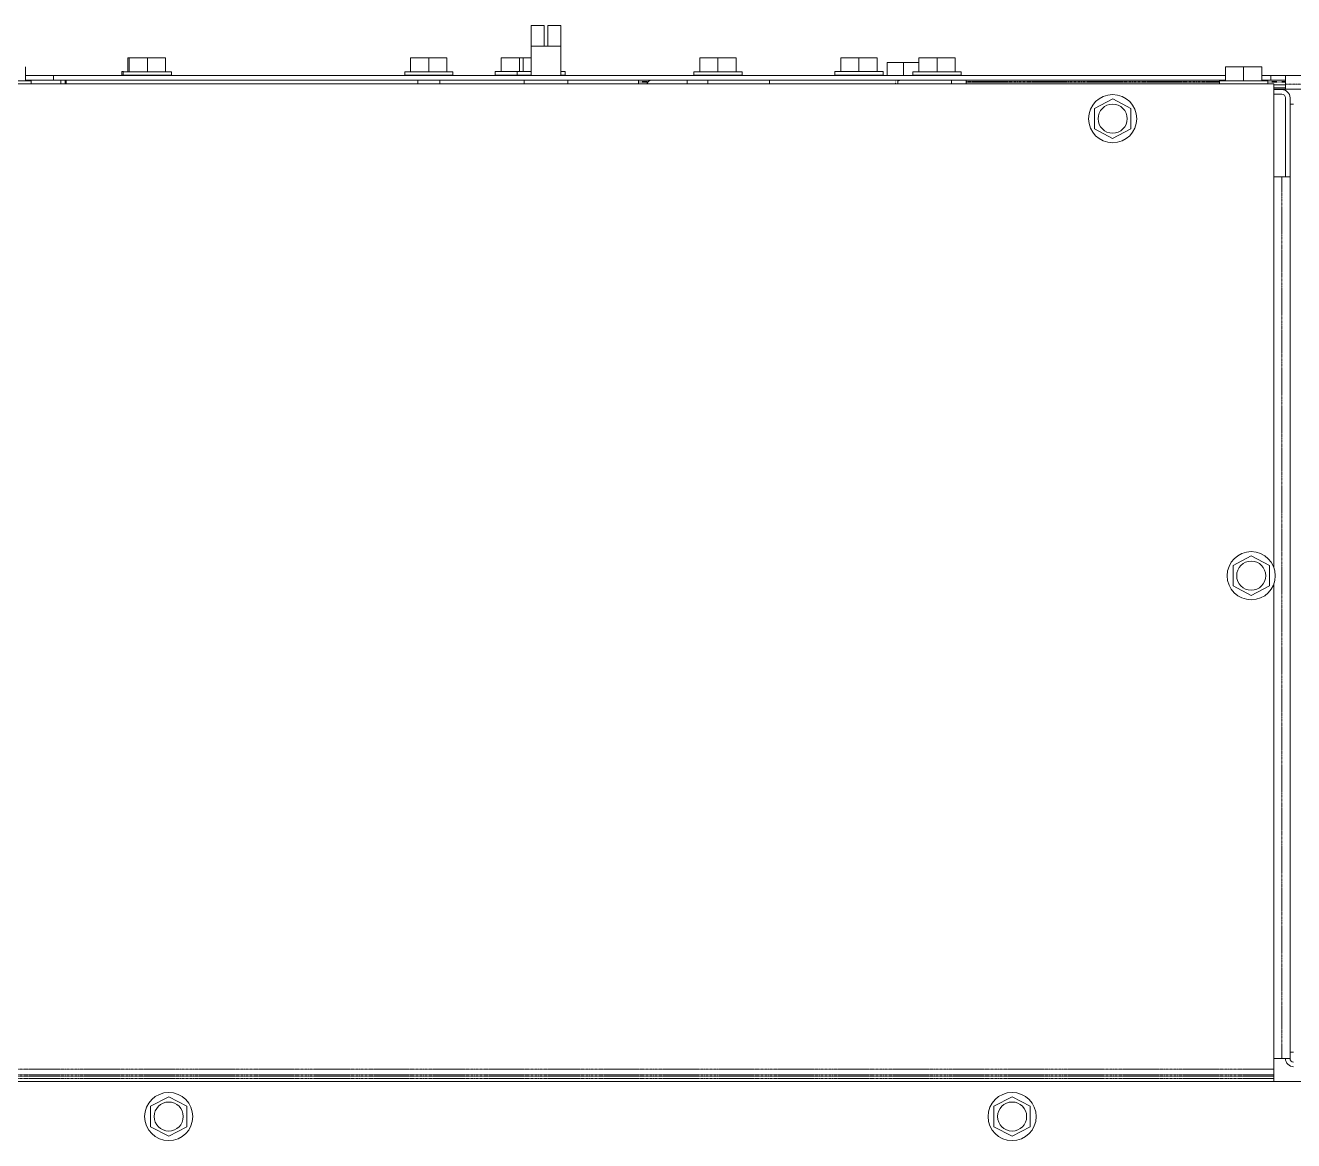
# Model space of a CAD drawing. Header units: millimetres. Extents: x 60499 to 556746, y 248297 to 497145.
# Drawn here: x 336745 to 345901, y 489093 to 497145 of the extents above; entities that cross this region are included whole.
import ezdxf

# ---------------------------------------------------------------- set-up
doc = ezdxf.new("R2010")
doc.units = ezdxf.units.MM
doc.linetypes.add('PHANTOM', pattern=[20, 10, -2, 2, -2, 2, -2])

msp = doc.modelspace()

# ---------------------------------------------------------------- linework, layer by layer
at = {"color": 7, "lineweight": 13, "ltscale": 0.002788}
for p, q in [((340490.8, 497144.9), (340397.1, 497144.9)), ((340611.3, 497144.9), (340517.6, 497144.9))]:
    msp.add_line(p, q, dxfattribs=at)
at = {"color": 7, "lineweight": 13, "ltscale": 0.004472}
for p, q in [((340397.1, 497144.9), (340397.1, 496994.7)), ((340490.8, 497144.9), (340490.8, 496994.7)), ((340517.6, 497144.9), (340517.6, 496994.7)), ((340611.3, 497144.9), (340611.3, 496994.7))]:
    msp.add_line(p, q, dxfattribs=at)
at = {"color": 7, "lineweight": 13, "ltscale": 0.006375}
msp.add_line((340397.1, 496994.7), (340611.3, 496994.7), dxfattribs=at)
at = {"color": 7, "lineweight": 13, "ltscale": 0.00632}
for p, q in [((340397.1, 496994.7), (340397.1, 496782.4)), ((340611.3, 496994.7), (340611.3, 496782.4))]:
    msp.add_line(p, q, dxfattribs=at)
at = {"color": 7, "lineweight": 13, "ltscale": 0.003}
for p, q in [((336744.7, 496744.9), (336744.7, 496845.7)), ((337483.8, 496810.7), (337483.8, 496911.5)), ((337483.8, 496810.7), (337483.8, 496911.5)), ((337494.6, 496810.5), (337494.6, 496911.3)), ((337494.7, 496810.5), (337494.7, 496911.3)), ((337625.7, 496810.5), (337625.7, 496911.3)), ((337756.7, 496810.5), (337756.7, 496911.3)), ((339526.1, 496810.5), (339526.1, 496911.3)), ((339657.1, 496810.5), (339657.1, 496911.3)), ((339788.1, 496810.5), (339788.1, 496911.3)), ((340180.5, 496810.7), (340180.5, 496911.5)), ((340311.5, 496810.7), (340311.5, 496911.5)), ((340337.5, 496810.7), (340337.5, 496911.5)), ((341613.7, 496810.5), (341613.7, 496911.3)), ((341613.8, 496810.5), (341613.8, 496911.3)), ((341744.8, 496810.5), (341744.8, 496911.3)), ((341875.8, 496810.5), (341875.8, 496911.3)), ((342631.8, 496810.7), (342631.8, 496911.5)), ((342631.8, 496810.7), (342631.8, 496911.5)), ((342762.9, 496810.7), (342762.9, 496911.5)), ((342893.9, 496810.7), (342893.9, 496911.5)), ((343195.6, 496810.5), (343195.6, 496911.3)), ((343195.7, 496810.5), (343195.7, 496911.3)), ((343326.7, 496810.5), (343326.7, 496911.3)), ((343457.7, 496810.5), (343457.7, 496911.3)), ((345408.9, 496744.9), (345408.9, 496845.7)), ((345539.9, 496744.9), (345539.9, 496845.7)), ((345671, 496744.9), (345671, 496845.7)), ((345671, 496744.9), (345671, 496845.7))]:
    msp.add_line(p, q, dxfattribs=at)
at = {"color": 7, "lineweight": 13, "ltscale": 0.000321035}
msp.add_line((337483.8, 496911.5), (337494.6, 496911.5), dxfattribs=at)
at = {"color": 7, "lineweight": 13, "ltscale": 2.25277e-06}
for p, q in [((337483.8, 496911.5), (337483.8, 496911.5)), ((337494.6, 496911.3), (337494.7, 496911.3)), ((341613.7, 496911.3), (341613.8, 496911.3))]:
    msp.add_line(p, q, dxfattribs=at)
at = {"color": 7, "lineweight": 13, "ltscale": 0.003901}
for p, q in [((337494.7, 496911.3), (337625.7, 496911.3)), ((341613.8, 496911.3), (341744.8, 496911.3)), ((342631.8, 496911.5), (342762.9, 496911.5)), ((343195.7, 496911.3), (343326.7, 496911.3))]:
    msp.add_line(p, q, dxfattribs=at)
at = {"color": 7, "lineweight": 13, "ltscale": 0.003899}
for p, q in [((337625.7, 496911.3), (337756.7, 496911.3)), ((341744.8, 496911.3), (341875.8, 496911.3)), ((342762.9, 496911.5), (342893.9, 496911.5)), ((343326.7, 496911.3), (343457.7, 496911.3))]:
    msp.add_line(p, q, dxfattribs=at)
at = {"color": 7, "lineweight": 13, "ltscale": 0.0039}
for p, q in [((339526.1, 496911.3), (339657.1, 496911.3)), ((339657.1, 496911.3), (339788.1, 496911.3)), ((340180.5, 496911.5), (340311.5, 496911.5)), ((345408.9, 496845.7), (345539.9, 496845.7)), ((345539.9, 496845.7), (345671, 496845.7))]:
    msp.add_line(p, q, dxfattribs=at)
at = {"color": 7, "lineweight": 13, "ltscale": 0.000774564}
msp.add_line((340311.5, 496911.5), (340337.5, 496911.5), dxfattribs=at)
at = {"color": 7, "lineweight": 13, "ltscale": 0.001776}
msp.add_line((340337.5, 496911.5), (340397.1, 496911.5), dxfattribs=at)
at = {"color": 7, "lineweight": 13, "ltscale": 2.28281e-06}
for p, q in [((342631.8, 496911.5), (342631.8, 496911.5)), ((343195.6, 496911.3), (343195.7, 496911.3))]:
    msp.add_line(p, q, dxfattribs=at)
at = {"color": 7, "lineweight": 13, "ltscale": 0.003487}
msp.add_line((342966.9, 496878), (343084.1, 496878), dxfattribs=at)
at = {"color": 7, "lineweight": 13, "ltscale": 0.002843}
for p, q in [((342966.9, 496782.6), (342966.9, 496878)), ((343084.1, 496782.6), (343084.1, 496878))]:
    msp.add_line(p, q, dxfattribs=at)
at = {"color": 7, "lineweight": 13, "ltscale": 0.00332}
msp.add_line((343084.1, 496878), (343195.6, 496878), dxfattribs=at)
at = {"color": 7, "lineweight": 13, "ltscale": 0.01035}
for p, q in [((336787.5, 496744.9), (336439.8, 496744.9)), ((337799.5, 496810.5), (337451.8, 496810.5)), ((339830.9, 496810.5), (339483.2, 496810.5)), ((341918.6, 496810.5), (341570.9, 496810.5)), ((342936.6, 496810.7), (342589, 496810.7)), ((343500.5, 496810.5), (343152.8, 496810.5)), ((345713.8, 496744.9), (345366.1, 496744.9))]:
    msp.add_line(p, q, dxfattribs=at)
at = {"color": 7, "lineweight": 13, "ltscale": 0.006024}
for p, q in [((336947, 496782.4), (336744.7, 496782.4)), ((336947, 496749.1), (336744.7, 496749.1))]:
    msp.add_line(p, q, dxfattribs=at)
at = {"color": 7, "lineweight": 13, "ltscale": 0.000649279}
for p, q in [((336787.5, 496723.1), (336787.5, 496744.9)), ((345366.1, 496723.1), (345366.1, 496744.9)), ((345713.8, 496723.1), (345713.8, 496744.9))]:
    msp.add_line(p, q, dxfattribs=at)
at = {"color": 7, "lineweight": 13, "ltscale": 0.000990019}
for p, q in [((336947, 496749.1), (336947, 496782.4)), ((336947, 496782.4), (336947, 496749.1)), ((336947.8, 496782.4), (336947.8, 496749.1)), ((345736.6, 496749.1), (345736.6, 496782.4)), ((345841.5, 496749.1), (345841.5, 496782.4))]:
    msp.add_line(p, q, dxfattribs=at)
at = {"color": 7, "lineweight": 13, "ltscale": 0.03937}
for p, q in [((336947, 496782.4), (345408.9, 496782.4)), ((345408.9, 496782.4), (336947.8, 496782.4)), ((345408.9, 496749.1), (336947.8, 496749.1)), ((345841.5, 496782.4), (350825.8, 496782.4)), ((345757.6, 496723.1), (328941, 496723.1)), ((345757.6, 493232.4), (345757.6, 496723.1)), ((350922.6, 496683.2), (345757.6, 496683.2)), ((345875, 496051.1), (345875, 489685.8)), ((345757.6, 489953.4), (345757.6, 493110.4)), ((347699.4, 489518.4), (328928, 489518.4))]:
    msp.add_line(p, q, dxfattribs=at)
at = {"color": 7, "lineweight": 13, "ltscale": 2.37292e-05}
for p, q in [((336947.8, 496782.4), (336947, 496782.4)), ((336947.8, 496749.1), (336947, 496749.1))]:
    msp.add_line(p, q, dxfattribs=at)
at = {"color": 7, "lineweight": 13, "ltscale": 0.000774113}
msp.add_line((337000.6, 496749.1), (337000.6, 496723.1), dxfattribs=at)
at = {"color": 7, "lineweight": 13, "ltscale": 0.000773993}
for p, q in [((337000.9, 496749.1), (337000.9, 496723.1)), ((337031.1, 496749.1), (337031.1, 496723.1)), ((339577.7, 496749.1), (339577.7, 496723.1)), ((339736.4, 496749.1), (339736.4, 496723.1)), ((340346.7, 496723.1), (340346.7, 496749.1)), ((340661.7, 496723.1), (340661.7, 496749.1))]:
    msp.add_line(p, q, dxfattribs=at)
at = {"color": 7, "linetype": 'PHANTOM', "lineweight": 13, "ltscale": 0.000774113}
msp.add_line((337038.5, 496749.1), (337038.5, 496723.1), dxfattribs=at)
at = {"color": 7, "lineweight": 13, "ltscale": 0.000394956}
msp.add_line((337454.2, 496810.7), (337441, 496810.7), dxfattribs=at)
at = {"color": 7, "lineweight": 13, "ltscale": 0.000774954}
for p, q in [((337441, 496784.7), (337441, 496810.7)), ((337451.8, 496784.5), (337451.8, 496810.5)), ((337799.5, 496784.5), (337799.5, 496810.5)), ((339483.2, 496784.5), (339483.2, 496810.5)), ((339830.9, 496784.5), (339830.9, 496810.5)), ((340137.6, 496784.7), (340137.6, 496810.7)), ((340294.6, 496784.7), (340294.6, 496810.7)), ((340642.3, 496784.7), (340642.3, 496810.7)), ((341570.9, 496784.5), (341570.9, 496810.5)), ((341918.6, 496784.5), (341918.6, 496810.5)), ((342589, 496784.7), (342589, 496810.7)), ((342936.6, 496784.7), (342936.6, 496810.7)), ((343152.8, 496784.5), (343152.8, 496810.5)), ((343500.5, 496784.5), (343500.5, 496810.5)), ((345875, 496576), (345901, 496576)), ((345875, 489731.5), (345901, 489731.5))]:
    msp.add_line(p, q, dxfattribs=at)
at = {"color": 7, "lineweight": 13, "ltscale": 0.000322898}
msp.add_line((337451.8, 496784.7), (337441, 496784.7), dxfattribs=at)
at = {"color": 7, "lineweight": 13, "ltscale": 6.24769e-05}
for p, q in [((337441, 496784.7), (337441, 496782.6)), ((337451.8, 496784.5), (337451.8, 496782.4)), ((337502.8, 496784.5), (337502.8, 496782.4)), ((337575.7, 496784.5), (337575.7, 496782.4)), ((337617.4, 496784.5), (337617.4, 496782.4)), ((337625.7, 496784.5), (337625.7, 496782.4)), ((337634, 496784.5), (337634, 496782.4)), ((337675.6, 496784.5), (337675.6, 496782.4)), ((337748.6, 496784.5), (337748.6, 496782.4)), ((337799.5, 496784.5), (337799.5, 496782.4)), ((339483.2, 496784.5), (339483.2, 496782.4)), ((339534.1, 496784.5), (339534.1, 496782.4)), ((339607.1, 496784.5), (339607.1, 496782.4)), ((339648.8, 496784.5), (339648.8, 496782.4)), ((339657.1, 496784.5), (339657.1, 496782.4)), ((339665.4, 496784.5), (339665.4, 496782.4)), ((339707, 496784.5), (339707, 496782.4)), ((339780, 496784.5), (339780, 496782.4)), ((339830.9, 496784.5), (339830.9, 496782.4)), ((340137.6, 496784.7), (340137.6, 496782.6)), ((340188.5, 496784.7), (340188.5, 496782.6)), ((340261.5, 496784.7), (340261.5, 496782.6)), ((340294.6, 496784.7), (340294.6, 496782.6)), ((340345.6, 496784.7), (340345.6, 496782.6)), ((340642.3, 496784.7), (340642.3, 496782.6)), ((341570.9, 496784.5), (341570.9, 496782.4)), ((341621.9, 496784.5), (341621.9, 496782.4)), ((341694.8, 496784.5), (341694.8, 496782.4)), ((341736.5, 496784.5), (341736.5, 496782.4)), ((341744.8, 496784.5), (341744.8, 496782.4)), ((341753.1, 496784.5), (341753.1, 496782.4)), ((341794.7, 496784.5), (341794.7, 496782.4)), ((341867.7, 496784.5), (341867.7, 496782.4)), ((341918.6, 496784.5), (341918.6, 496782.4)), ((342589, 496784.7), (342589, 496782.6)), ((342639.9, 496784.7), (342639.9, 496782.6)), ((342712.9, 496784.7), (342712.9, 496782.6)), ((342754.5, 496784.7), (342754.5, 496782.6)), ((342762.9, 496784.7), (342762.9, 496782.6)), ((342771.1, 496784.7), (342771.1, 496782.6)), ((342812.8, 496784.7), (342812.8, 496782.6)), ((342885.8, 496784.7), (342885.8, 496782.6)), ((342936.6, 496784.7), (342936.6, 496782.6)), ((343152.8, 496784.5), (343152.8, 496782.4)), ((343203.8, 496784.5), (343203.8, 496782.4)), ((343276.7, 496784.5), (343276.7, 496782.4)), ((343318.4, 496784.5), (343318.4, 496782.4)), ((343326.7, 496784.5), (343326.7, 496782.4)), ((343335, 496784.5), (343335, 496782.4)), ((343376.6, 496784.5), (343376.6, 496782.4)), ((343449.6, 496784.5), (343449.6, 496782.4)), ((343500.5, 496784.5), (343500.5, 496782.4))]:
    msp.add_line(p, q, dxfattribs=at)
at = {"color": 7, "lineweight": 13, "ltscale": 0.001518}
for p, q in [((337502.8, 496784.5), (337451.8, 496784.5)), ((341621.9, 496784.5), (341570.9, 496784.5)), ((342639.9, 496784.7), (342589, 496784.7)), ((343203.8, 496784.5), (343152.8, 496784.5))]:
    msp.add_line(p, q, dxfattribs=at)
at = {"color": 7, "lineweight": 13, "ltscale": 0.00366}
for p, q in [((337625.7, 496784.5), (337502.8, 496784.5)), ((341744.8, 496784.5), (341621.9, 496784.5)), ((342762.9, 496784.7), (342639.9, 496784.7)), ((343326.7, 496784.5), (343203.8, 496784.5))]:
    msp.add_line(p, q, dxfattribs=at)
at = {"color": 7, "lineweight": 13, "ltscale": 0.003659}
for p, q in [((337748.6, 496784.5), (337625.7, 496784.5)), ((339657.1, 496784.5), (339534.1, 496784.5)), ((339780, 496784.5), (339657.1, 496784.5)), ((341867.7, 496784.5), (341744.8, 496784.5)), ((342885.8, 496784.7), (342762.9, 496784.7)), ((343449.6, 496784.5), (343326.7, 496784.5))]:
    msp.add_line(p, q, dxfattribs=at)
at = {"color": 7, "lineweight": 13, "ltscale": 0.001514}
for p, q in [((337799.5, 496784.5), (337748.6, 496784.5)), ((341918.6, 496784.5), (341867.7, 496784.5)), ((342936.6, 496784.7), (342885.8, 496784.7)), ((343500.5, 496784.5), (343449.6, 496784.5))]:
    msp.add_line(p, q, dxfattribs=at)
at = {"color": 7, "lineweight": 13, "ltscale": 0.001516}
for p, q in [((339534.1, 496784.5), (339483.2, 496784.5)), ((339830.9, 496784.5), (339780, 496784.5)), ((340188.5, 496784.7), (340137.6, 496784.7)), ((340345.6, 496784.7), (340294.6, 496784.7))]:
    msp.add_line(p, q, dxfattribs=at)
at = {"color": 7, "lineweight": 13, "ltscale": 0.005175}
msp.add_line((340311.5, 496810.7), (340137.6, 496810.7), dxfattribs=at)
at = {"color": 7, "lineweight": 13, "ltscale": 0.003159}
msp.add_line((340294.6, 496784.7), (340188.5, 496784.7), dxfattribs=at)
at = {"color": 7, "lineweight": 13, "ltscale": 0.003045}
msp.add_line((340396.9, 496810.7), (340294.6, 496810.7), dxfattribs=at)
at = {"color": 7, "lineweight": 13, "ltscale": 0.001529}
msp.add_line((340396.9, 496784.7), (340345.6, 496784.7), dxfattribs=at)
at = {"color": 7, "lineweight": 13, "ltscale": 0.000924208}
for p, q in [((340642.3, 496810.7), (340611.3, 496810.7)), ((340642.3, 496784.7), (340611.3, 496784.7))]:
    msp.add_line(p, q, dxfattribs=at)
at = {"color": 7, "lineweight": 13, "ltscale": 0.000774233}
for p, q in [((341172.3, 496749.1), (341172.3, 496723.1)), ((341522.1, 496723.1), (341522.1, 496749.1)), ((341670.6, 496749.1), (341670.6, 496723.1)), ((342115.9, 496749.1), (342115.9, 496723.1)), ((343042.6, 496723.1), (343042.6, 496749.1)), ((343431.8, 496723.1), (343431.8, 496749.1)), ((343536.8, 496749.1), (343536.8, 496723.1))]:
    msp.add_line(p, q, dxfattribs=at)
at = {"color": 7, "linetype": 'PHANTOM', "lineweight": 13, "ltscale": 0.002096}
msp.add_line((341172.3, 496739.5), (341242.7, 496739.5), dxfattribs=at)
at = {"color": 7, "linetype": 'PHANTOM', "lineweight": 13, "ltscale": 0.001975}
msp.add_line((341172.3, 496735.1), (341238.7, 496735.1), dxfattribs=at)
at = {"color": 7, "linetype": 'PHANTOM', "lineweight": 13, "ltscale": 0.000774233}
msp.add_line((343026.1, 496723.1), (343026.1, 496749.1), dxfattribs=at)
at = {"color": 7, "linetype": 'PHANTOM', "lineweight": 13, "ltscale": 0.03937}
for p, q in [((343536.8, 496739.5), (345366.1, 496739.5)), ((343536.8, 496735.1), (345366.1, 496735.1)), ((345841.5, 496719.7), (350825.8, 496719.7)), ((345815.7, 496051.1), (345815.7, 489685.8)), ((345757.6, 489608), (330200.8, 489608)), ((345757.6, 489568.2), (330200.8, 489568.2)), ((345757.6, 489559.1), (330200.8, 489559.1)), ((345757.6, 489540.7), (330200.8, 489540.7))]:
    msp.add_line(p, q, dxfattribs=at)
at = {"color": 7, "lineweight": 13, "ltscale": 0.001952}
for p, q in [((345671, 496782.4), (345736.6, 496782.4)), ((345736.6, 496782.4), (345671, 496782.4)), ((345736.6, 496749.1), (345671, 496749.1))]:
    msp.add_line(p, q, dxfattribs=at)
at = {"color": 7, "linetype": 'PHANTOM', "lineweight": 13, "ltscale": 0.0038}
for p, q in [((345713.8, 496739.5), (345841.5, 496739.5)), ((345713.8, 496735.1), (345841.5, 496735.1))]:
    msp.add_line(p, q, dxfattribs=at)
at = {"color": 7, "lineweight": 13, "ltscale": 0.003125}
for p, q in [((345736.5, 496782.4), (345841.5, 496782.4)), ((345736.5, 496749.1), (345841.5, 496749.1))]:
    msp.add_line(p, q, dxfattribs=at)
at = {"color": 7, "lineweight": 13, "ltscale": 0.002497}
for p, q in [((345757.6, 496715.8), (345841.5, 496715.8)), ((345841.5, 496692.9), (345757.6, 496692.9))]:
    msp.add_line(p, q, dxfattribs=at)
at = {"color": 7, "lineweight": 13, "ltscale": 0.001729}
for p, q in [((345757.6, 496681), (345815.7, 496681)), ((345757.6, 496647.7), (345815.7, 496647.7)), ((345815.7, 496051.1), (345757.6, 496051.1)), ((345757.6, 489685.8), (345815.7, 489685.8))]:
    msp.add_line(p, q, dxfattribs=at)
at = {"color": 7, "lineweight": 13, "ltscale": 0.001087}
msp.add_line((345841.5, 496719.7), (345841.5, 496683.2), dxfattribs=at)
msp.add_line((345841.5, 496719.7), (345841.5, 496683.2), dxfattribs=at)
at = {"color": 7, "lineweight": 13, "ltscale": 0.004405}
for p, q in [((344594.5, 496614), (344463.4, 496545.2)), ((344725.5, 496545.2), (344594.5, 496614)), ((344463.4, 496545.2), (344463.4, 496397.2)), ((344725.4, 496397.2), (344725.5, 496545.2)), ((344463.4, 496397.2), (344594.4, 496328.4)), ((344594.4, 496328.4), (344725.4, 496397.2)), ((345594.8, 493314.1), (345463.8, 493245.4)), ((345725.8, 493245.3), (345594.8, 493314.1)), ((345463.8, 493245.4), (345463.8, 493097.4)), ((345725.8, 493097.4), (345725.8, 493245.3)), ((345463.8, 493097.4), (345594.8, 493028.6)), ((345594.8, 493028.6), (345725.8, 493097.4)), ((337779.8, 489409.2), (337648.7, 489340.4)), ((337910.8, 489340.4), (337779.8, 489409.2)), ((343868.5, 489409.2), (343737.5, 489340.4)), ((343999.5, 489340.4), (343868.5, 489409.2)), ((337648.7, 489340.4), (337648.7, 489192.5)), ((337910.8, 489192.4), (337910.8, 489340.4)), ((343737.5, 489340.4), (343737.4, 489192.5)), ((343999.5, 489192.4), (343999.5, 489340.4)), ((337648.7, 489192.5), (337779.7, 489123.7)), ((337779.7, 489123.7), (337910.8, 489192.4)), ((343737.4, 489192.5), (343868.4, 489123.7)), ((343868.4, 489123.7), (343999.5, 489192.4))]:
    msp.add_line(p, q, dxfattribs=at)
at = {"color": 7, "lineweight": 13, "ltscale": 0.016985}
for p, q in [((345841.7, 496051.1), (345841.7, 496621.7)), ((345875, 496051.1), (345875, 496621.7))]:
    msp.add_line(p, q, dxfattribs=at)
at = {"color": 7, "lineweight": 13, "ltscale": 0.001765}
for p, q in [((345815.7, 496051.1), (345875, 496051.1)), ((345815.7, 489685.8), (345875, 489685.8))]:
    msp.add_line(p, q, dxfattribs=at)
at = {"color": 7, "lineweight": 13, "ltscale": 0.008727}
msp.add_line((345757.6, 489660.2), (345757.6, 489953.4), dxfattribs=at)
at = {"color": 7, "lineweight": 13, "ltscale": 0.001556}
msp.add_line((345757.6, 489608), (345757.6, 489660.2), dxfattribs=at)
at = {"color": 7, "lineweight": 13, "ltscale": 0.001184}
msp.add_line((345757.6, 489608), (345757.6, 489568.2), dxfattribs=at)
at = {"color": 7, "lineweight": 13, "ltscale": 0.000268771}
msp.add_line((345757.6, 489568.2), (345757.6, 489559.1), dxfattribs=at)
at = {"color": 7, "lineweight": 13, "ltscale": 0.000547995}
msp.add_line((345757.6, 489540.7), (345757.6, 489559.1), dxfattribs=at)
at = {"color": 7, "lineweight": 13, "ltscale": 0.000665379}
msp.add_line((345757.6, 489540.7), (345757.6, 489518.4), dxfattribs=at)
at = {"color": 7, "lineweight": 13, "ltscale": 0.03937}
for centre, radius in [((344594.4, 496471.2), 173.8), ((344594.4, 496471.2), 105), ((345594.8, 493171.4), 173.8), ((345594.8, 493171.4), 105), ((337779.7, 489266.4), 173.8), ((343868.5, 489266.4), 173.8), ((337779.7, 489266.4), 105), ((343868.5, 489266.4), 105)]:
    msp.add_circle(centre, radius, dxfattribs=at)
for centre, radius, start, end in [((345785.6, 496617.1), 66.1, 88.82606, 90), ((345815.7, 496621.7), 59.3, 0, 90), ((345815.7, 496621.7), 26, 0, 90), ((345901, 489685.8), 59.3, 179.99999, 270), ((345901, 489685.8), 26, 180.00001, 270)]:
    msp.add_arc(centre, radius, start, end, dxfattribs=at)
for centre, major_axis, ratio, start_param, end_param in [((341264.9, 496692.9), (0, 56.3), 0.707217, 0.011965, 1.002455), ((343068.2, 496692.9), (0, -56.3), 1, 3.158007, 3.614744), ((345841.5, 496719.7), (0, -62.7), 0.000156, 1.570796, 3.141593), ((345841.5, 496719.7), (0, -29.4), 0.000156, 1.570796, 3.141593)]:
    msp.add_ellipse(centre, major_axis=major_axis, ratio=ratio, start_param=start_param, end_param=end_param, dxfattribs=at)

doc.saveas('drawing.dxf')
